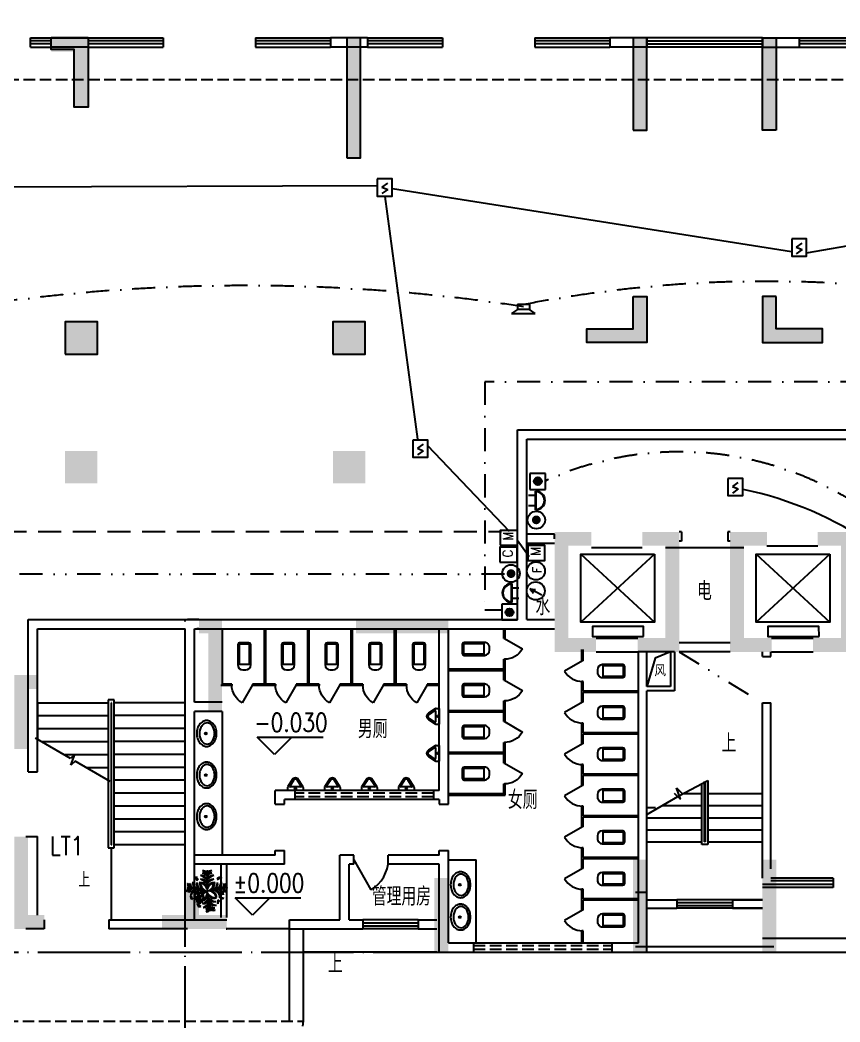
# Model space of a CAD drawing. Extents: x 0 to 121123, y -139549 to 0.
# Drawn here: x 35991 to 53746, y -47679 to -25979 of the extents above; entities that cross this region are included whole.
import ezdxf
from ezdxf.enums import TextEntityAlignment as Align

# ---------------------------------------------------------------- set-up
doc = ezdxf.new("R2010")
doc.units = 0
doc.header["$LTSCALE"] = 1000
doc.header["$MEASUREMENT"] = 0
for name, pattern in [('DASH', [0.35, 0.25, -0.1]), ('DASHDOT', [1, 0.5, -0.25, 0, -0.25]), ('DASHED', [0.75, 0.5, -0.25]), ('DIVIDE', [1.25, 0.5, -0.25, 0, -0.25, 0, -0.25]), ('DOTE', [2.42, 2, -0.2, 0.02, -0.2])]:
    doc.linetypes.add(name, pattern=pattern)
doc.layers.get('0').update_dxf_attribs({"linetype": 'CONTINUOUS'})
for name, color, linetype in [('0SOMKE', 1, 'CONTINUOUS'), ('DJ', 4, 'CONTINUOUS'), ('DJ1', 4, 'CONTINUOUS'), ('DOTE', 252, 'DOTE'), ('KT', 7, 'CONTINUOUS'), ('LVTRY', 7, 'CONTINUOUS'), ('LVTRY_WINDOW', 7, 'CONTINUOUS'), ('STAIR', 7, 'CONTINUOUS'), ('WALL', 7, 'CONTINUOUS'), ('WINDOW', 7, 'CONTINUOUS'), ('WINDOW_TEXT', 7, 'CONTINUOUS'), ('XL1', 1, 'CONTINUOUS'), ('XL2', 1, 'DASHDOT'), ('XL3', 1, 'DIVIDE'), ('XL4', 4, 'DASHED'), ('XL5', 4, 'DASHDOT'), ('文字', 7, 'CONTINUOUS'), ('柱', 7, 'CONTINUOUS'), ('空调位', 7, 'CONTINUOUS'), ('绿化', 7, 'CONTINUOUS'), ('首层', 7, 'CONTINUOUS')]:
    doc.layers.add(name, color=color, linetype=linetype)
doc.styles.add('HZTXT', font='txt.shx', dxfattribs={"width": 0.5, "bigfont": 'hztxt.shx'})
doc.styles.add('SIMPLEX', font='SIMPLEX.SHX')
doc.styles.add('SMOOTHER', font='SIMPLEX', dxfattribs={"width": 0.75, "bigfont": 'CHINA.SHX'})
doc.styles.get("Standard").update_dxf_attribs({"font": 'txt.shx', "bigfont": 'hztxt.shx'})
doc.styles.add('TITLE-M', font='romans', dxfattribs={"bigfont": 'CHINA.SHX'})

# ---------------------------------------------------------------- blocks, each defined once
blk = doc.blocks.new('_LV6')
for p, q in [((-140, -340), (-140, -780)), ((-110, -340), (-110, -770)), ((100, -300), (-100, -300)), ((100, -330), (-100, -330)), ((110, -770), (110, -340)), ((140, -780), (140, -340)), ((140, -770), (-140, -770)), ((-30, -890), (30, -890))]:
    blk.add_line(p, q)
for centre, radius, start, end in [((-100, -340), 40, 90, 180), ((-100, -340), 10, 90, 180), ((100, -340), 40, 0, 90), ((100, -340), 10, 0, 90), ((-30, -780), 110, 180, 270), ((30, -780), 110, 270, 0)]:
    blk.add_arc(centre, radius, start, end)
blk = doc.blocks.new('_DBLK')
blk.add_line((-0.5, 0), (0, -0.866))
blk.add_arc((-0.5, 0), 1, 300, 0)
at = {"layer": 'WINDOW_TEXT', "style": 'SIMPLEX', "flags": 9}
blk.add_attdef('A', text='', height=1, dxfattribs=at).set_placement((0, 1.5), align=Align.MIDDLE)
blk = doc.blocks.new('_LV3')
for points in [[(280, -265, 0.12431), (260, -186, 0.105707), (198, -113, 0.086941), (110, -67, 0.077137), (0, -50, 0.077137), (-110, -67, 0.086941), (-198, -113, 0.105707), (-260, -186, 0.12431), (-280, -265, 0.12431), (-260, -344, 0.105707), (-198, -417, 0.086941), (-110, -463, 0.077137), (0, -480, 0.077137), (110, -463, 0.086941), (198, -417, 0.105707), (260, -344, 0.12431)], [(230, -275, 0.12431), (216, -220, 0.105707), (168, -163, 0.086941), (95, -125, 0.077137), (0, -110, 0.077137), (-95, -125, 0.086941), (-168, -163, 0.105707), (-216, -220, 0.12431), (-230, -275, 0.12431), (-216, -330, 0.105707), (-168, -387, 0.086941), (-95, -425, 0.077137), (0, -440, 0.077137), (95, -425, 0.086941), (168, -387, 0.105707), (216, -330, 0.12431)]]:
    blk.add_lwpolyline(points, format="xyb", close=True)
blk.add_circle((0, -250), 20)
blk = doc.blocks.new('_LV7')
for p, q in [((-170, -61), (-170, 0)), ((-170, 0), (170, 0)), ((170, -61), (170, 0)), ((-162, -88), (-69, -231)), ((-124, -91), (-43, -216)), ((-116, -76), (116, -76)), ((43, -216), (124, -91)), ((69, -231), (162, -88))]:
    blk.add_line(p, q)
blk.add_circle((0, -38), 17.7)
for centre, radius, start, end in [((-120, -61), 50, 180, 213.0863), ((-116, -86), 10, 90, 213.0863), ((0, -191), 50, 210, 330), ((116, -86), 10, 326.9137, 90), ((120, -61), 50, 326.9137, 0), ((0, -191), 80, 210, 330)]:
    blk.add_arc(centre, radius, start, end)
blk = doc.blocks.new('M_F20')
for p in [(-55, 465), (-498, 93), (389, 93), (24, -428)]:
    blk.add_line(p, (-55, 15))
for centre, radius, start, end in [((-138, 350), 104, 36.29, 99.6243), ((-223, 229), 234, 44.0763, 73.3794), ((29, 350), 104, 80.3757, 143.71), ((113, 229), 234, 106.6206, 135.9237), ((-244, 299), 51.8, 139.742, 258.7475), ((-173, 340), 113, 184.618, 228.2106), ((-185, 209), 144, 25.2489, 95.3937), ((-260, 119), 241, 31.3712, 75.0366), ((-185, 127), 144, 25.2489, 95.3937), ((-260, 37), 241, 31.3712, 75.0366), ((-138, 301), 104, 36.29, 99.6243), ((-223, 179), 234, 44.0763, 73.3794), ((29, 301), 104, 80.3757, 143.71), ((113, 179), 234, 106.6206, 135.9237), ((151, 119), 241, 104.9634, 148.6288), ((76, 209), 144, 84.6063, 154.7511), ((76, 127), 144, 84.6063, 154.7511), ((151, 37), 241, 104.9634, 148.6288), ((243, 210), 104, 80.3757, 143.71), ((328, 88), 234, 106.6206, 135.9237), ((-398, -10), 104, 116.29, 179.6243), ((-293, -114), 234, 124.0763, 153.3794), ((-369, 155), 104, 160.3757, 223.71), ((-235, 217), 234, 186.6206, 215.9237), ((-350, -18), 104, 116.29, 179.6243), ((-245, -122), 234, 124.0763, 153.3794), ((-321, 147), 104, 160.3757, 223.71), ((-187, 209), 234, 186.6206, 215.9237), ((-268, -80), 144, 105.2489, 175.3937), ((-193, -170), 241, 111.3712, 155.0366), ((-223, 177), 144, 164.6063, 234.7511), ((-121, 236), 241, 184.9634, 228.6288), ((-187, -94), 144, 105.2489, 175.3937), ((-112, -184), 241, 111.3712, 155.0366), ((155, -424), 486, 115.4772, 156.6585), ((-142, 162), 144, 164.6063, 234.7511), ((-41, 221), 241, 184.9634, 228.6288), ((-186, -44), 78.2, 144.9865, 244.4034), ((-120, -115), 140, 83.4259, 183.6346), ((-57, -185), 212, 101.6665, 163.1878), ((-27, 30), 225, 187.5759, 215.8942), ((-194, 57), 140, 3.4259, 103.6346), ((-252, -17), 212, 21.6665, 83.1878), ((-72, 159), 140, 156.3654, 256.5741), ((11, 203), 212, 176.8122, 238.3335), ((-141, -2), 50.7, 114.2257, 255.1279), ((-101, 10), 70.2, 150.4398, 228.6694), ((84, 57), 140, 76.3654, 176.5741), ((143, -17), 212, 96.8122, 158.3335), ((-121, 203), 212, 301.6665, 3.1878), ((-52, -185), 212, 16.8122, 78.3335), ((-37, 159), 140, 283.4259, 23.6346), ((11, -115), 140, 356.3654, 96.5741), ((-69, 221), 241, 311.3712, 355.0366), ((3, -184), 241, 24.9634, 68.6288), ((33, 162), 144, 305.2489, 15.3937), ((78, -94), 144, 4.6063, 74.7511), ((12, 236), 241, 311.3712, 355.0366), ((84, -170), 241, 24.9634, 68.6288), ((114, 177), 144, 305.2489, 15.3937), ((159, -80), 144, 4.6063, 74.7511), ((78, 209), 234, 324.0763, 353.3794), ((136, -122), 234, 26.6206, 55.9237), ((212, 147), 104, 316.29, 19.6243), ((241, -18), 104, 0.3757, 63.71), ((125, 217), 234, 324.0763, 353.3794), ((260, 155), 104, 316.29, 19.6243), ((-362, -113), 51.8, 139.742, 258.7475), ((-292, -72), 113, 184.618, 228.2106), ((-255, -130), 51.8, 139.742, 258.7475), ((-185, -89), 113, 184.618, 228.2106), ((-217, -195), 51.3, 167.0577, 302.8533), ((-187, -166), 72, 185.1845, 268.654), ((-157, -147), 68.9, 138.8744, 278.9763), ((-97, -114), 112, 173.7536, 244.097), ((-254, 12), 212, 286.8122, 348.3335), ((-184, -51), 140, 266.3654, 6.5741), ((-45, -86), 117, 161.4477, 239.3672), ((-254, -43), 241, 294.9634, 338.6288), ((-163, -118), 144, 274.6063, 344.7511), ((231, -7), 380, 185.4007, 208.139), ((-239, -123), 241, 294.9634, 338.6288), ((134, 81), 212, 211.6665, 273.1878), ((90, -2), 140, 193.4259, 293.6346), ((152, 29), 241, 221.3712, 265.0366), ((93, -73), 144, 215.2489, 285.3937), ((166, -52), 241, 221.3712, 265.0366), ((219, -230), 51.8, 101.2525, 220.258), ((289, -271), 113, 131.7894, 175.382), ((336, 93), 234, 234.0763, 263.3794), ((274, -42), 104, 226.29, 289.6243), ((-217, -268), 51.3, 167.0577, 302.8533), ((-187, -239), 72, 185.1845, 268.654), ((-149, -199), 144, 274.6063, 344.7511), ((-191, -176), 234, 296.6206, 325.9237), ((-87, -281), 104, 270.3757, 333.71), ((-183, -224), 234, 296.6206, 325.9237), ((-79, -329), 104, 270.3757, 333.71), ((107, -153), 144, 215.2489, 285.3937), ((139, -118), 234, 234.0763, 263.3794), ((77, -252), 104, 226.29, 289.6243), ((148, -166), 234, 234.0763, 263.3794), ((86, -300), 104, 226.29, 289.6243)]:
    blk.add_arc(centre, radius, start, end)
at = {"width": 0.8, "flags": 9}
for tag in ['XSIZE', 'YSIZE']:
    blk.add_attdef(tag, (0, 0), '', height=0.5, dxfattribs=at)
blk = doc.blocks.new('M_B0OPK')
for p, q in [((-0.5, 0.5), (0.5, 0.5)), ((0.5, 0.167), (-0.5, 0.167)), ((0.5, -0.167), (-0.5, -0.167)), ((-0.5, -0.5), (0.5, -0.5))]:
    blk.add_line(p, q)
blk = doc.blocks.new('A$C52A57D31')
at = {"layer": 'DOTE'}
blk.add_line((0, 2305), (44027, 2305), dxfattribs=at)
blk = doc.blocks.new('C1001')
at = {"layer": 'DJ', "linetype": 'Continuous'}
for p, q in [((1126, -438), (934, -576)), ((934, -576), (1135, -659)), ((1135, -659), (934, -801))]:
    blk.add_line(p, q, dxfattribs=at)
at = {"layer": 'DJ'}
blk.add_lwpolyline([(781, -296), (781, -885), (1290, -885), (1290, -296)], close=True, dxfattribs=at)
blk = doc.blocks.new('C1008')
at = {"layer": 'DJ', "color": 4}
for p, q in [((581, -168), (985, -168)), ((581, -168), (581, -348)), ((985, -168), (985, -348)), ((581, -348), (374, -485)), ((374, -485), (1186, -485)), ((985, -348), (581, -348)), ((1186, -485), (985, -348))]:
    blk.add_line(p, q, dxfattribs=at)
blk = doc.blocks.new('GD45')
for p, q in [((3.07, 0.23), (-2.93, 0.23)), ((3.07, 0.03), (-2.93, 0.03)), ((-1.57, 0.02), (-1.57, -2.25)), ((1.72, 0.02), (1.72, -2.25))]:
    blk.add_line(p, q)
for radius in [3, 2.8]:
    blk.add_arc((0.07, 0.03), radius, 0.0566, 179.9434)
blk = doc.blocks.new('A5')
at = {"layer": 'DJ'}
for p, q in [((464, -404), (464, -943)), ((1003, -404), (464, -404)), ((1003, -943), (1003, -404)), ((464, -943), (1003, -943))]:
    blk.add_line(p, q, dxfattribs=at)
at = {"layer": 'DJ', "const_width": 135}
blk.add_lwpolyline([(659, -662, 1), (794, -662, 1)], format="xyb", close=True, dxfattribs=at)
at = {"layer": 'DJ'}
blk.add_circle((724, -666), 135, dxfattribs=at)
blk = doc.blocks.new('C1005')
at = {"layer": 'DJ1'}
blk.add_blockref('A5', (-281, -105), dxfattribs=at)
blk = doc.blocks.new('A13')
at = {"layer": '0SOMKE', "color": 4, "const_width": 149}
blk.add_lwpolyline([(415, -553, 1), (564, -553, 1)], format="xyb", close=True, dxfattribs=at)
at = {"layer": '0SOMKE', "color": 4}
blk.add_circle((492, -551), 299, dxfattribs=at)
blk = doc.blocks.new('A10')
at = {"layer": 'DJ'}
blk.add_lwpolyline([(498, -454), (498, -1043), (1007, -1043), (1007, -454)], close=True, dxfattribs=at)
at = {"layer": 'DJ', "style": 'SMOOTHER', "width": 0.85}
blk.add_text('M', height=336, dxfattribs=at).set_placement((667, -897))
blk = doc.blocks.new('A25')
at = {"layer": 'DJ', "linetype": 'Continuous'}
for p, q in [((222, -778), (442, -361)), ((420, -383), (288, -492)), ((442, -361), (420, -558))]:
    blk.add_line(p, q, dxfattribs=at)
blk.add_circle((368, -568), 310, dxfattribs=at)
blk = doc.blocks.new('A12')
at = {"layer": 'DJ', "linetype": 'Continuous'}
blk.add_circle((969, -470), 310, dxfattribs=at)
at = {"layer": 'DJ', "style": 'TITLE-M', "width": 0.85}
blk.add_text('F', height=301, dxfattribs=at).set_placement((1006, -661), align=Align.CENTER)
blk = doc.blocks.new('A11')
at = {"layer": 'DJ'}
blk.add_lwpolyline([(925, -493), (925, -1082), (1434, -1082), (1434, -493)], close=True, dxfattribs=at)
at = {"layer": 'DJ', "style": 'SMOOTHER', "width": 0.85}
blk.add_text('C', height=336, dxfattribs=at).set_placement((1089, -924))

msp = doc.modelspace()

# ---------------------------------------------------------------- hatches: boundary and pattern name
at = {"layer": '柱'}
h = msp.add_hatch(color=256, dxfattribs=at)
h.paths.add_polyline_path([(49265.9, -31964), (49565.9, -31964), (49565.9, -32964), (48265.9, -32964), (48265.9, -32664), (49265.9, -32664)])
h.paths.add_polyline_path([(33765.9, -26364), (33265.9, -26364), (33265.9, -29364), (33565.9, -29364), (33565.9, -26664), (33765.9, -26664)])
h.paths.add_polyline_path([(33265.9, -33964), (33565.9, -33964), (33565.9, -35464), (33765.9, -35464), (33765.9, -35764), (33265.9, -35764)])
h.paths.add_polyline_path([(39865.9, -38964), (40365.9, -38964), (40365.9, -40954), (40065.9, -40954), (40065.9, -39264), (39865.9, -39264)])
h.paths.add_polyline_path([(35865.9, -43664), (36165.9, -43664), (36165.9, -45364), (36515.9, -45364), (36515.9, -45664), (35865.9, -45664)])
h.paths.add_polyline_path([(36365.9, -40164.1), (35865.9, -40164.1), (35865.9, -41764.1), (36165.9, -41764.1), (36165.9, -40464.1), (36365.9, -40464.1)])
h.paths.add_polyline_path([(39065.9, -45364), (39065.9, -45664), (40465.9, -45664), (40465.9, -45364), (39865.9, -45364), (39865.9, -44664), (39565.9, -44664), (39565.9, -45364)])
h.paths.add_polyline_path([(44965.9, -44564), (45265.9, -44564), (45265.9, -46164), (44965.9, -46164)])
h.paths.add_polyline_path([(36965.9, -33214), (37665.9, -33214), (37665.9, -32514), (36965.9, -32514)])
h.paths.add_polyline_path([(36965.9, -36014), (37665.9, -36014), (37665.9, -35314), (36965.9, -35314)])
h.paths.add_polyline_path([(36665.9, -26364), (37465.9, -26364), (37465.9, -27664), (37465.9, -27864), (37165.9, -27864), (37165.9, -26664), (36665.9, -26664)])
h.paths.add_polyline_path([(45265.9, -38964.1), (45265.9, -39264.1), (43265.9, -39264.1), (43265.9, -38964.1)])
h.paths.add_polyline_path([(42765.9, -36014), (43465.9, -36014), (43465.9, -35314), (42765.9, -35314)])
h.paths.add_polyline_path([(42765.9, -33214), (43465.9, -33214), (43465.9, -32514), (42765.9, -32514)])
h.paths.add_polyline_path([(48365.9, -37364), (48365.9, -37064), (47565.9, -37064), (47565.9, -39664), (48465.9, -39664), (48465.9, -39364), (47865.9, -39364), (47865.9, -37364)])
h.paths.add_polyline_path([(47865.9, -37364), (47865.9, -39364)], flags=16)
h.paths.add_polyline_path([(43065.9, -28964), (43365.9, -28964), (43365.9, -26364), (43065.9, -26364)])
h.paths.add_polyline_path([(64965.9, -26364), (64165.9, -26364), (64165.9, -27664), (64165.9, -27864), (64465.9, -27864), (64465.9, -26664), (64965.9, -26664)])
h.paths.add_polyline_path([(64665.9, -33214), (63965.9, -33214), (63965.9, -32514), (64665.9, -32514)])
h.paths.add_polyline_path([(64665.9, -36014), (63965.9, -36014), (63965.9, -35314), (64665.9, -35314)])
h.paths.add_polyline_path([(61765.9, -38964), (61265.9, -38964), (61265.9, -40954), (61565.9, -40954), (61565.9, -39264), (61765.9, -39264)])
h.paths.add_polyline_path([(56665.9, -44564), (56365.9, -44564), (56365.9, -46164), (56665.9, -46164)])
h.paths.add_polyline_path([(52365.9, -44164), (52065.9, -44164), (52065.9, -46164), (52365.9, -46164)])
h.paths.add_polyline_path([(49265.9, -44164), (49565.9, -44164), (49565.9, -46164), (49265.9, -46164)])
h.paths.add_polyline_path([(62565.9, -45364), (62565.9, -45664), (61165.9, -45664), (61165.9, -45364), (61765.9, -45364), (61765.9, -44664), (62065.9, -44664), (62065.9, -45364)])
h.paths.add_polyline_path([(56365.9, -38964.1), (56365.9, -39264.1), (58365.9, -39264.1), (58365.9, -38964.1)])
h.paths.add_polyline_path([(52365.9, -31964), (52065.9, -31964), (52065.9, -32964), (53365.9, -32964), (53365.9, -32664), (52365.9, -32664)])
h.paths.add_polyline_path([(49465.9, -37364), (49465.9, -37064), (50265.9, -37064), (50265.9, -39664), (49365.9, -39664), (49365.9, -39364), (49965.9, -39364), (49965.9, -37364)])
h.paths.add_polyline_path([(52165.9, -37364), (52165.9, -37064), (51365.9, -37064), (51365.9, -39664), (52265.9, -39664), (52265.9, -39364), (51665.9, -39364), (51665.9, -37364)])
h.paths.add_polyline_path([(53765.9, -37364), (53765.9, -39364)], flags=16)
h.paths.add_polyline_path([(53265.9, -37364), (53265.9, -37064), (54065.9, -37064), (54065.9, -39664), (53165.9, -39664), (53165.9, -39364), (53765.9, -39364), (53765.9, -37364)])
h.paths.add_polyline_path([(49265.9, -28364), (49565.9, -28364), (49565.9, -26364), (49265.9, -26364)])
h.paths.add_polyline_path([(52365.9, -28364), (52065.9, -28364), (52065.9, -26364), (52365.9, -26364)])
h.paths.add_polyline_path([(58865.9, -36014), (58165.9, -36014), (58165.9, -35314), (58865.9, -35314)])
h.paths.add_polyline_path([(58865.9, -33214), (58165.9, -33214), (58165.9, -32514), (58865.9, -32514)])
h.paths.add_polyline_path([(58565.9, -28964), (58265.9, -28964), (58265.9, -26364), (58565.9, -26364)])
h.paths.add_polyline_path([(65765.9, -43664), (65465.9, -43664), (65465.9, -45364), (65115.9, -45364), (65115.9, -45664), (65765.9, -45664)])
h.paths.add_polyline_path([(65265.9, -40164.1), (65765.9, -40164.1), (65765.9, -41764.1), (65465.9, -41764.1), (65465.9, -40464.1), (65265.9, -40464.1)])
h.paths.add_polyline_path([(67865.9, -26364), (68365.9, -26364), (68365.9, -29364), (68065.9, -29364), (68065.9, -26664), (67865.9, -26664)])
h.paths.add_polyline_path([(68365.9, -33964), (68065.9, -33964), (68065.9, -35464), (67865.9, -35464), (67865.9, -35764), (68365.9, -35764)])
edge = h.paths.add_edge_path()
edge.add_line((30800.1, -26364), (69396.6, -26364))
edge = h.paths.add_edge_path()
edge.add_line((68365.9, -48469), (68365.9, -22173))

# ---------------------------------------------------------------- linework, layer by layer
for p, q in [((52065.9, -26364), (49565.9, -26364)), ((49565.9, -26430.8), (52065.9, -26430.8)), ((49565.9, -26497.6), (52065.9, -26497.6)), ((52065.9, -26564.4), (49565.9, -26564.4)), ((51415.9, -45034.1), (50215.9, -45034.1)), ((50215.9, -45094.1), (51415.9, -45094.1)), ((50215.9, -45154.1), (51415.9, -45154.1)), ((51415.9, -45214.1), (50215.9, -45214.1)), ((44615.9, -45464), (43415.9, -45464)), ((43415.9, -45530.7), (44615.9, -45530.7)), ((43415.9, -45597.4), (44615.9, -45597.4)), ((44615.9, -45664), (43415.9, -45664))]:
    msp.add_line(p, q)
at = {"linetype": 'DASH'}
for p, q in [((41940.9, -42664), (41940.9, -42864)), ((44940.9, -42724), (41940.9, -42724)), ((44940.9, -42664), (44940.9, -42864)), ((44940.9, -42804), (41940.9, -42804)), ((45815.9, -46164), (45815.9, -45964)), ((48815.9, -46164), (48815.9, -45964)), ((45815.9, -46024), (48815.9, -46024)), ((45815.9, -46104), (48815.9, -46104))]:
    msp.add_line(p, q, dxfattribs=at)
at = {"layer": 'DOTE'}
for p, q in [((49965.9, -37404.1), (51665.9, -37404.1)), ((39565.9, -48469), (39565.9, -38964.1))]:
    msp.add_line(p, q, dxfattribs=at)
at = {"layer": 'KT', "linetype": 'DASH'}
msp.add_line((33265.9, -27264), (68365.9, -27264), dxfattribs=at)
at = {"layer": 'LVTRY'}
for p, q in [((40365.9, -39164), (40365.9, -40364)), ((40365.9, -39164.1), (40365.9, -40364.1)), ((41275.9, -39164), (41275.9, -40364)), ((41305.9, -39164), (41305.9, -40364)), ((42215.9, -39164), (42215.9, -40364)), ((42245.9, -39164), (42245.9, -40364)), ((43155.9, -39164), (43155.9, -40364)), ((43185.9, -39164), (43185.9, -40364)), ((44095.9, -39164), (44095.9, -40364)), ((44125.9, -39164), (44125.9, -40364)), ((46465.9, -39374), (46465.9, -39164)), ((46495.9, -39374), (46495.9, -39164)), ((46465.9, -39374), (46495.9, -39374)), ((48155.9, -39854), (48155.9, -39614)), ((48185.9, -39854), (48185.9, -39614)), ((46465.9, -40034), (46465.9, -39824)), ((46465.9, -39824), (46495.9, -39824)), ((46495.9, -40274), (46495.9, -39824)), ((48185.9, -39854), (48155.9, -39854)), ((45265.9, -40034), (46465.9, -40034)), ((45265.9, -40064), (46465.9, -40064)), ((46465.9, -40274), (46465.9, -40064)), ((46465.9, -40274), (46495.9, -40274)), ((48155.9, -40754), (48155.9, -40304)), ((48185.9, -40304), (48155.9, -40304)), ((48185.9, -40514), (48185.9, -40304)), ((40575.9, -40394), (40335.9, -40394)), ((40575.9, -40364), (40365.9, -40364)), ((40575.9, -40364), (40575.9, -40394)), ((41275.9, -40364), (41025.9, -40364)), ((41025.9, -40364), (41025.9, -40394)), ((41521.9, -40394), (41025.9, -40394)), ((41521.9, -40364), (41305.9, -40364)), ((41521.9, -40364), (41521.9, -40394)), ((42215.9, -40364), (41971.9, -40364)), ((41971.9, -40364), (41971.9, -40394)), ((42467.9, -40394), (41971.9, -40394)), ((42467.9, -40364), (42245.9, -40364)), ((42467.9, -40364), (42467.9, -40394)), ((43155.9, -40364), (42917.9, -40364)), ((42917.9, -40364), (42917.9, -40394)), ((43413.9, -40394), (42917.9, -40394)), ((43413.9, -40364), (43185.9, -40364)), ((43413.9, -40364), (43413.9, -40394)), ((44095.9, -40364), (43863.9, -40364)), ((43863.9, -40364), (43863.9, -40394)), ((44359.9, -40394), (43863.9, -40394)), ((44359.9, -40364), (44125.9, -40364)), ((44359.9, -40364), (44359.9, -40394)), ((45065.9, -40364), (44809.9, -40364)), ((44809.9, -40364), (44809.9, -40394)), ((45065.9, -40394), (44809.9, -40394)), ((49385.9, -40514), (48185.9, -40514)), ((49385.9, -40544), (48185.9, -40544)), ((48185.9, -40754), (48185.9, -40544)), ((46465.9, -40934), (46465.9, -40724)), ((46465.9, -40724), (46495.9, -40724)), ((46495.9, -41174), (46495.9, -40724)), ((48185.9, -40754), (48155.9, -40754)), ((40365.9, -40954), (40365.9, -44064)), ((45265.9, -40934), (46465.9, -40934)), ((45265.9, -40964), (46465.9, -40964)), ((46465.9, -41174), (46465.9, -40964)), ((46465.9, -41174), (46495.9, -41174)), ((48155.9, -41654), (48155.9, -41204)), ((48185.9, -41204), (48155.9, -41204)), ((48185.9, -41414), (48185.9, -41204)), ((49385.9, -41414), (48185.9, -41414)), ((49385.9, -41444), (48185.9, -41444)), ((48185.9, -41654), (48185.9, -41444)), ((46465.9, -41834), (46465.9, -41624)), ((46465.9, -41624), (46495.9, -41624)), ((46495.9, -42074), (46495.9, -41624)), ((48185.9, -41654), (48155.9, -41654)), ((45265.9, -41834), (46465.9, -41834)), ((45265.9, -41864), (46465.9, -41864)), ((46465.9, -42074), (46465.9, -41864)), ((46465.9, -42074), (46495.9, -42074)), ((48155.9, -42554), (48155.9, -42104)), ((48185.9, -42104), (48155.9, -42104)), ((48185.9, -42314), (48185.9, -42104)), ((49385.9, -42314), (48185.9, -42314)), ((46465.9, -42734), (46465.9, -42524)), ((46465.9, -42524), (46495.9, -42524)), ((46495.9, -42764), (46495.9, -42524)), ((49385.9, -42344), (48185.9, -42344)), ((48185.9, -42554), (48185.9, -42344)), ((45265.9, -42734), (46465.9, -42734)), ((48185.9, -42554), (48155.9, -42554)), ((45265.9, -42764), (46495.9, -42764)), ((48155.9, -43454), (48155.9, -43004)), ((48185.9, -43004), (48155.9, -43004)), ((48185.9, -43214), (48185.9, -43004)), ((49385.9, -43214), (48185.9, -43214)), ((49385.9, -43244), (48185.9, -43244)), ((48185.9, -43454), (48185.9, -43244)), ((48185.9, -43454), (48155.9, -43454)), ((48155.9, -44354), (48155.9, -43904)), ((48185.9, -43904), (48155.9, -43904)), ((48185.9, -44114), (48185.9, -43904)), ((45265.9, -44164), (45865.9, -44164)), ((45865.9, -45964), (45865.9, -44164)), ((49385.9, -44114), (48185.9, -44114)), ((49385.9, -44144), (48185.9, -44144)), ((48185.9, -44354), (48185.9, -44144)), ((48185.9, -44354), (48155.9, -44354)), ((48155.9, -45254), (48155.9, -44804)), ((48185.9, -44804), (48155.9, -44804)), ((48185.9, -45014), (48185.9, -44804)), ((49385.9, -45014), (48185.9, -45014)), ((49385.9, -45044), (48185.9, -45044)), ((48185.9, -45254), (48185.9, -45044)), ((48185.9, -45254), (48155.9, -45254)), ((48155.9, -45964), (48155.9, -45704)), ((48185.9, -45704), (48155.9, -45704)), ((48185.9, -45964), (48185.9, -45704))]:
    msp.add_line(p, q, dxfattribs=at)
at = {"layer": 'STAIR'}
for p, q in [((36365.9, -40764.1), (37900.9, -40764.1)), ((36365.9, -40764.1), (36365.9, -41557.8)), ((38030.9, -40704.1), (37900.9, -40704.1)), ((37900.9, -40704.1), (37900.9, -42444.1)), ((37970.9, -40764.1), (37960.9, -40764.1)), ((37960.9, -40764.1), (37960.9, -43844.1)), ((37970.9, -43844.1), (37970.9, -40764.1)), ((38030.9, -43904.1), (38030.9, -40704.1)), ((39565.9, -40764.1), (38030.9, -40764.1)), ((39565.9, -43844.1), (39565.9, -40764.1)), ((36365.9, -41044.1), (37900.9, -41044.1)), ((39565.9, -41044.1), (38030.9, -41044.1)), ((36365.9, -41324.1), (37900.9, -41324.1)), ((39565.9, -41324.1), (38030.9, -41324.1)), ((37081.4, -41970.9), (36322.6, -41532.8)), ((36446, -41604.1), (37900.9, -41604.1)), ((39565.9, -41604.1), (38030.9, -41604.1)), ((36930.9, -41884.1), (37900.9, -41884.1)), ((37176.1, -41887), (37081.4, -41970.9)), ((37090.7, -42114.9), (37176.1, -41887)), ((37185.3, -42030.9), (37090.7, -42114.9)), ((37944.2, -42469.1), (37185.3, -42030.9)), ((39565.9, -41884.1), (38030.9, -41884.1)), ((37415.9, -42164.1), (37900.9, -42164.1)), ((39565.9, -42164.1), (38030.9, -42164.1)), ((37900.9, -42444.1), (37900.9, -43904.1)), ((39565.9, -42444.1), (38030.9, -42444.1)), ((50272.9, -42774.1), (50885.9, -42449)), ((50755.9, -43834.1), (50755.9, -42524.1)), ((50815.9, -43774.1), (50815.9, -42474.1)), ((50825.9, -42474.1), (50825.9, -43774.1)), ((50885.9, -42449), (50885.9, -43834.1)), ((39565.9, -42724.1), (38030.9, -42724.1)), ((50157.9, -42725), (50291.2, -42855.8)), ((50291.2, -42855.8), (50204.5, -42605.7)), ((50204.5, -42605.7), (50337.8, -42736.6)), ((50342.1, -42734.1), (50755.9, -42734.1)), ((50885.9, -42734.1), (52065.9, -42734.1)), ((49565.9, -43182.2), (50232, -42797.7)), ((39565.9, -43004.1), (38030.9, -43004.1)), ((49565.9, -43034), (49753.1, -43034)), ((49891.8, -42994.1), (50755.9, -42994.1)), ((50885.9, -42994.1), (52065.9, -42994.1)), ((39565.9, -43284.1), (38030.9, -43284.1)), ((49565.9, -43254.1), (50755.9, -43254.1)), ((50885.9, -43254.1), (52065.9, -43254.1)), ((39565.9, -43564.1), (38030.9, -43564.1)), ((49565.9, -43514.1), (50755.9, -43514.1)), ((50885.9, -43514.1), (52065.9, -43514.1)), ((49565.9, -43774.1), (50755.9, -43774.1)), ((50825.9, -43774.1), (50815.9, -43774.1)), ((50885.9, -43774.1), (52065.9, -43774.1)), ((37900.9, -43904.1), (38030.9, -43904.1)), ((37960.9, -43844.1), (37970.9, -43844.1)), ((37965.9, -43904.1), (37965.9, -45464.1)), ((39565.9, -43844.1), (38030.9, -43844.1)), ((50885.9, -43834.1), (50755.9, -43834.1)), ((41826, -45664), (40455.9, -45664)), ((41826, -47664.1), (41826, -45664.1)), ((42126, -47664.1), (42126, -45664.1)), ((45015.9, -46164), (42126, -46164))]:
    msp.add_line(p, q, dxfattribs=at)
at = {"layer": 'WALL'}
for p, q in [((36215.9, -26564.4), (36215.9, -26364)), ((36215.9, -26564.4), (36215.9, -26364)), ((36665.9, -26564.4), (36665.9, -26364)), ((37465.9, -26364), (36665.9, -26364)), ((37465.9, -26364), (37465.9, -26564.4)), ((39090.9, -26364), (39090.9, -26564.4)), ((39090.9, -26364), (39090.9, -26564.4)), ((41090.9, -26364), (41090.9, -26564.4)), ((41090.9, -26364), (41090.9, -26564.4)), ((42715.9, -26364), (42715.9, -26564.4)), ((43515.9, -26364), (42715.9, -26364)), ((43515.9, -26364), (43515.9, -26564.4)), ((45140.9, -26364), (45140.9, -26564.4)), ((45140.9, -26364), (45140.9, -26564.4)), ((47140.9, -26364), (47140.9, -26564.4)), ((47140.9, -26364), (47140.9, -26564.4)), ((49565.9, -26364), (48765.9, -26364)), ((48765.9, -26364), (48765.9, -26564.4)), ((49565.9, -26364), (49565.9, -26564.4)), ((52065.9, -26364), (52865.9, -26364)), ((52065.9, -26364), (52065.9, -26564.4)), ((52865.9, -26364), (52865.9, -26564.4)), ((37465.9, -26564.4), (36665.9, -26564.4)), ((43515.9, -26564.4), (42715.9, -26564.4)), ((49565.9, -26564.4), (48765.9, -26564.4)), ((52065.9, -26564.4), (52865.9, -26564.4)), ((46765.9, -34854.1), (56565.9, -34854.1)), ((46765.9, -38964.1), (46765.9, -34854.1)), ((46965.9, -35054.1), (56365.9, -35054.1)), ((46965.9, -37114), (46965.9, -35054.1)), ((50315.9, -37064), (50265.9, -37064)), ((50315.9, -37064), (50315.9, -37264)), ((51365.9, -37064), (51315.9, -37064)), ((51315.9, -37064), (51315.9, -37264)), ((46965.9, -37214), (46965.9, -37114)), ((46965.9, -38964.1), (46965.9, -37214)), ((47565.9, -37214), (47565.9, -37114)), ((50315.9, -37264), (50265.9, -37264)), ((51365.9, -37264), (51315.9, -37264)), ((36165.9, -38964.1), (46765.9, -38964.1)), ((36165.9, -42264.1), (36165.9, -38964.1)), ((39865.9, -38964), (39615.9, -38964)), ((39865.9, -38964.1), (39615.9, -38964.1)), ((46965.9, -38964.1), (47565.9, -38964.1)), ((36365.9, -39164.1), (39565.9, -39164.1)), ((36365.9, -42264.1), (36365.9, -39164.1)), ((39565.9, -45664), (39565.9, -39164)), ((39565.9, -45664.1), (39565.9, -39164.1)), ((39765.9, -40754), (39765.9, -39164)), ((39765.9, -39164), (45065.9, -39164)), ((39765.9, -40754.1), (39765.9, -39164.1)), ((39765.9, -39164.1), (43865.9, -39164.1)), ((39865.9, -39164), (39815.9, -39164)), ((39865.9, -39164.1), (39815.9, -39164.1)), ((44061.9, -39164.1), (47565.9, -39164.1)), ((45065.9, -42664), (45065.9, -39164)), ((45265.9, -42964), (45265.9, -39164)), ((45265.9, -39164), (47565.9, -39164)), ((48465.9, -39364), (49365.9, -39364)), ((48465.9, -39364.1), (49365.9, -39364.1)), ((51365.9, -39464), (50265.9, -39464)), ((52265.9, -39364.1), (53165.9, -39364.1)), ((48465.9, -39664), (49365.9, -39664)), ((48465.9, -39664.1), (49365.9, -39664.1)), ((49565.9, -39664), (49375.9, -39664)), ((50165.9, -39664.1), (49375.9, -39664.1)), ((50165.9, -39664.1), (49375.9, -39664.1)), ((49565.9, -39664.1), (49375.9, -39664.1)), ((49385.9, -45964), (49385.9, -39664)), ((49385.9, -45964), (49385.9, -39664.1)), ((49565.9, -40414), (49565.9, -39664)), ((49565.9, -40414), (49565.9, -39664)), ((49565.9, -40414.1), (49565.9, -39664.1)), ((49565.9, -40414.1), (49565.9, -39664.1)), ((50075.9, -39664.1), (50075.9, -40414.1)), ((50075.9, -39664.1), (50075.9, -40414.1)), ((50165.9, -39664.1), (50165.9, -40504.1)), ((50165.9, -39664.1), (50165.9, -40504.1)), ((51365.9, -39664), (50265.9, -39664)), ((52065.9, -39764), (52065.9, -39664)), ((52245.9, -39764), (52245.9, -39664.1)), ((52265.9, -39664.1), (53165.9, -39664.1)), ((52065.9, -39764), (52245.9, -39764)), ((50075.9, -40414.1), (49565.9, -40414.1)), ((50075.9, -40414.1), (49565.9, -40414.1)), ((49565.9, -46164), (49565.9, -40504)), ((50165.9, -40504.1), (49565.9, -40504.1)), ((50165.9, -40504.1), (49565.9, -40504.1)), ((49565.9, -45034.1), (49565.9, -40504.1)), ((40365.9, -40754), (39765.9, -40754)), ((40365.9, -40754.1), (39765.9, -40754.1)), ((52065.9, -44564.1), (52065.9, -40764)), ((52065.9, -40764), (52245.9, -40764)), ((52245.9, -44364.1), (52245.9, -40764)), ((40365.9, -40954), (39765.9, -40954)), ((39765.9, -44064), (39765.9, -40954)), ((39765.9, -45464.1), (39765.9, -40954.1)), ((40365.9, -40954.1), (39765.9, -40954.1)), ((36165.9, -42264.1), (36365.9, -42264.1)), ((45065.9, -42664), (41515.9, -42664)), ((41515.9, -42964), (41515.9, -42664)), ((41515.9, -42964), (41715.9, -42964)), ((45065.9, -42864), (41715.9, -42864)), ((41715.9, -42964), (41715.9, -42864)), ((45065.9, -42864), (45065.9, -42864)), ((45065.9, -42864), (45065.9, -42964)), ((45065.9, -42964), (45265.9, -42964)), ((36115.9, -43664.1), (36365.9, -43664.1)), ((36365.9, -45364), (36365.9, -43664.1)), ((41515.9, -44064), (41515.9, -43964)), ((41515.9, -43964), (41715.9, -43964)), ((41715.9, -44264), (41715.9, -43964)), ((45065.9, -43964), (45265.9, -43964)), ((45065.9, -44064), (45065.9, -43964)), ((45265.9, -45964), (45265.9, -43964)), ((41515.9, -44064), (39765.9, -44064)), ((39765.9, -45464), (39765.9, -44264)), ((41715.9, -44264), (39765.9, -44264)), ((42915.9, -45464), (42915.9, -44064)), ((43215.9, -44064), (42915.9, -44064)), ((43115.9, -45464), (43115.9, -44264)), ((43215.9, -44264), (43115.9, -44264)), ((43215.9, -44264), (43215.9, -44064)), ((45065.9, -44064), (43965.9, -44064)), ((43965.9, -44264), (43965.9, -44064)), ((45065.9, -44264), (43965.9, -44264)), ((45065.9, -46164), (45065.9, -44264)), ((49565.9, -45034.1), (50215.9, -45034.1)), ((50215.9, -45034.1), (50215.9, -45214.1)), ((51415.9, -45034.1), (51415.9, -45214.1)), ((52065.9, -45034.1), (51415.9, -45034.1)), ((51415.9, -45034.1), (52065.9, -45034.1)), ((51415.9, -45034.1), (51415.9, -45214.1)), ((52065.9, -45034.1), (51565.9, -45034.1)), ((49565.9, -45214.1), (50215.9, -45214.1)), ((52065.9, -45214.1), (51415.9, -45214.1)), ((51415.9, -45214.1), (52065.9, -45214.1)), ((52065.9, -45214.1), (51565.9, -45214.1)), ((36515.9, -45464.1), (36515.9, -45664.1)), ((37915.9, -45464.1), (39115.9, -45464.1)), ((37915.9, -45464.1), (37915.9, -45664.1)), ((39115.9, -45464), (40465.9, -45464)), ((39115.9, -45464.1), (40465.9, -45464.1)), ((41826, -45464), (42915.9, -45464)), ((41826, -45664.1), (41826, -45464)), ((43115.9, -45464), (43415.9, -45464)), ((43415.9, -45464), (43415.9, -45664)), ((44615.9, -45464), (45015.9, -45464)), ((44615.9, -45464), (44615.9, -45664)), ((36115.9, -45664.1), (36115.9, -45664)), ((36515.9, -45664.1), (36115.9, -45664.1)), ((36365.9, -45664.1), (36365.9, -45664)), ((39615.9, -45664.1), (37915.9, -45664.1)), ((40455.9, -45664), (40465.9, -45664)), ((41826, -45664), (43415.9, -45664)), ((44615.9, -45664), (45015.9, -45664)), ((45265.9, -45964), (49385.9, -45964)), ((45065.9, -46164), (49565.9, -46164))]:
    msp.add_line(p, q, dxfattribs=at)
at = {"layer": 'WALL', "linetype": 'DASH'}
for p in [(24148.8, -47664.1), (41722.1, -51952.3)]:
    msp.add_line(p, (42127, -47664.1), dxfattribs=at)
at = {"layer": 'WINDOW'}
for p, q in [((47565.9, -37114), (46965.9, -37114)), ((47565.9, -37314), (46965.9, -37314)), ((48365.9, -37404.1), (49465.9, -37404.1)), ((48134.7, -37544.7), (49728.4, -39021.7)), ((49728.4, -37544.7), (48134.7, -39021.7)), ((49728.4, -37544.7), (48134.7, -39021.7)), ((48134.7, -37544.7), (49728.4, -39021.7)), ((51934.7, -37544.7), (53528.4, -39021.7)), ((53528.4, -37544.7), (51934.7, -39021.7)), ((53528.4, -37544.7), (51934.7, -39021.7)), ((51934.7, -37544.7), (53528.4, -39021.7)), ((53596.9, -44564.1), (52245.9, -44564.1)), ((53596.9, -44624.1), (52245.9, -44624.1)), ((53596.9, -44564.1), (53596.9, -44764.1)), ((53596.9, -44704.1), (52065.9, -44704.1)), ((53596.9, -44764.1), (52065.9, -44764.1))]:
    msp.add_line(p, q, dxfattribs=at)
for points in [[(49728.4, -37544.7), (49728.4, -39021.7), (48134.7, -39021.7), (48134.7, -37544.7)], [(53528.4, -37544.7), (53528.4, -39021.7), (51934.7, -39021.7), (51934.7, -37544.7)], [(49495.6, -39329), (49490.6, -39112.4), (48387.2, -39112.4), (48387.2, -39329)], [(49495.6, -39329), (49490.6, -39112.4), (48387.2, -39112.4), (48387.2, -39329)], [(53295.6, -39329), (53290.6, -39112.4), (52187.2, -39112.4), (52187.2, -39329)]]:
    msp.add_lwpolyline(points, close=True, dxfattribs=at)
at = {"layer": 'XL1'}
for p, q in [((53023, -31020.5), (61695.8, -29506.8)), ((35037.3, -29593.9), (43739.8, -29564.2)), ((44053.2, -29625.5), (52696.2, -30990.8)), ((43888.3, -29801.6), (44601.1, -35055)), ((44816.8, -35194), (46585.9, -37048.1)), ((46758.5, -37234.9), (47017.4, -37594.3))]:
    msp.add_line(p, q, dxfattribs=at)
msp.add_arc((50128.3, -43597.7), 7603.5, 31.84956, 78.45203, dxfattribs=at)
at = {"layer": 'XL2'}
for centre, radius, start, end in [((52147.4, -59245.6), 27607.4, 79.07509, 100.92491), ((40869.8, -71515.5), 39785, 81.28803, 98.22262)]:
    msp.add_arc(centre, radius, start, end, dxfattribs=at)
at = {"layer": 'XL3'}
for p, q in [((46482.3, -37982.9), (35472.6, -37982.9)), ((50265.9, -39664), (51791, -40597.8))]:
    msp.add_line(p, q, dxfattribs=at)
at = {"layer": 'XL4'}
msp.add_line((35633.5, -37053.2), (46416.4, -37053.2), dxfattribs=at)
at = {"layer": 'XL5'}
for p, q in [((69258.8, -33816.4), (46055.7, -33816.4)), ((46055.7, -33816.4), (46055.7, -38754)), ((46055.7, -38754), (46411.4, -38754))]:
    msp.add_line(p, q, dxfattribs=at)
msp.add_arc((50278.2, -42401.7), 7069.2, 24.57474, 114.25267, dxfattribs=at)
at = {"layer": '文字'}
for p, q in [((41502.6, -41883.6), (41127.6, -41508.6)), ((41127.6, -41508.6), (41877.6, -41508.6)), ((41877.6, -41508.6), (41502.6, -41883.6)), ((41502.6, -41508.6), (41808.2, -41508.6)), ((41502.6, -41508.6), (42552.6, -41508.6)), ((41024.6, -45362.3), (40649.6, -44987.3)), ((40649.6, -44987.3), (41399.6, -44987.3)), ((41399.6, -44987.3), (41024.6, -45362.3)), ((41024.6, -44987.3), (41330.2, -44987.3)), ((41024.6, -44987.3), (42074.6, -44987.3))]:
    msp.add_line(p, q, dxfattribs=at)
at = {"layer": '柱', "flags": 128}
for points in [[(36665.9, -26364), (37465.9, -26364), (37465.9, -27664), (37465.9, -27664), (37465.9, -27864), (37165.9, -27864), (37165.9, -26614), (36665.9, -26614), (36665.9, -26364)], [(49265.9, -31964), (49565.9, -31964), (49565.9, -32964), (48265.9, -32964), (48265.9, -32664), (49265.9, -32664), (49265.9, -31964)], [(52365.9, -31964), (52065.9, -31964), (52065.9, -32964), (53365.9, -32964), (53365.9, -32664), (52365.9, -32664), (52365.9, -31964)]]:
    msp.add_lwpolyline(points, dxfattribs=at)
at = {"layer": '柱'}
for points in [[(43065.9, -28964), (43365.9, -28964), (43365.9, -26364), (43065.9, -26364)], [(49265.9, -28364), (49565.9, -28364), (49565.9, -26364), (49265.9, -26364)], [(52365.9, -28364), (52065.9, -28364), (52065.9, -26364), (52365.9, -26364)], [(36965.9, -33214), (37665.9, -33214), (37665.9, -32514), (36965.9, -32514)], [(42765.9, -33214), (43465.9, -33214), (43465.9, -32514), (42765.9, -32514)]]:
    msp.add_lwpolyline(points, close=True, dxfattribs=at)
at = {"layer": '空调位'}
msp.add_lwpolyline([(50075.9, -39664.1), (49741.2, -39800.5), (49565.9, -40414.1)], dxfattribs=at)
msp.add_lwpolyline([(50075.9, -39664.1), (49741.2, -39800.5), (49565.9, -40414.1)], dxfattribs=at)
at = {"layer": '首层'}
for p, q in [((52165.9, -37364.1), (53265.9, -37364.1)), ((40345.9, -45414), (40345.9, -44264)), ((40465.9, -45414), (40465.9, -44264)), ((49315.9, -44864), (49565.9, -44864)), ((49315.9, -44864.1), (49565.9, -44864.1)), ((52065.9, -45864.1), (56365.9, -45864.1)), ((49315.9, -46044.1), (52315.9, -46044.1)), ((49315.9, -46164.1), (56365.9, -46164.1))]:
    msp.add_line(p, q, dxfattribs=at)

# ---------------------------------------------------------------- block references
at = {"xscale": 0.63236187, "yscale": 0.63236187, "zscale": 0.63236187}
for name, p in [('C1001', (43234.2, -29232)), ('C1001', (52207.3, -30533.6)), ('C1008', (46398.2, -32025.1)), ('C1001', (44006.5, -34890.1)), ('C1001', (50826.2, -35717.9))]:
    msp.add_blockref(name, p, dxfattribs=at)
for p, rotation in [((47691.4, -35686.7), 270), ((46103.2, -39086.5), 90)]:
    msp.add_blockref('C1005', p, dxfattribs=dict(at, rotation=rotation))
at = {"layer": 'DJ1'}
for name, p, xscale, yscale, zscale, rotation in [('GD45', (47154.1, -36380.8), 68.185809828864, 68.185809828864, 68.185809828864, 270), ('A13', (47520.1, -36495.2), 0.63236187, 0.63236187, 0.63236187, 270), ('A10', (46101.9, -37669.7), 0.63236187, 0.63236187, 0.63236187, 89.99999999999997), ('A11', (46070.9, -38305.1), 0.63236187, 0.63236187, 0.63236187, 89.99999999999997), ('A10', (46697.6, -37996.5), 0.63236187, 0.63236187, 0.63236187, 90), ('A12', (46864.7, -38523.3), 0.63236187, 0.63236187, 0.63236187, 90), ('A13', (46274.5, -38277.9), 0.63236187, 0.63236187, 0.63236187, 90), ('GD45', (46640.5, -38392.4), 68.185809828864, 68.185809828864, 68.185809828864, 90), ('A25', (46800.5, -38576.4), 0.63236187, 0.63236187, 0.63236187, 90)]:
    msp.add_blockref(name, p, dxfattribs=dict(at, xscale=xscale, yscale=yscale, zscale=zscale, rotation=rotation))
at = {"layer": 'LVTRY'}
for name, p, rotation in [('_LV6', (40846.9, -39164), 2.989608560710622e-11), ('_LV6', (41792.9, -39164), 2.989608560710622e-11), ('_LV6', (42738.9, -39164), 2.989608560710622e-11), ('_LV6', (43684.9, -39164), 2.989608560710622e-11), ('_LV6', (44630.9, -39164), 2.989608560710622e-11), ('_LV6', (45265.9, -39599), 90.00000000003094), ('_LV6', (49385.9, -40079), 270.0000000000788), ('_LV6', (45265.9, -40499), 90.00000000003094), ('_LV7', (45065.9, -41060), 270.0000000000363), ('_LV6', (49385.9, -40979), 270.0000000000788), ('_LV3', (39765.9, -41431), 90.00000000002574), ('_LV6', (45265.9, -41399), 90.00000000003094), ('_LV7', (45065.9, -41860), 270.0000000000363), ('_LV6', (49385.9, -41879), 270.0000000000788), ('_LV3', (39765.9, -42331), 90.00000000002574), ('_LV6', (45265.9, -42299), 90.00000000003094), ('_LV7', (41954.7, -42664), 179.9999999999999), ('_LV7', (42754.7, -42664), 179.9999999999999), ('_LV7', (43554.7, -42664), 179.9999999999999), ('_LV7', (44354.7, -42664), 179.9999999999999), ('_LV6', (49385.9, -42779), 270.0000000000788), ('_LV3', (39765.9, -43231), 90.00000000002574), ('_LV6', (49385.9, -43679), 270.0000000000788), ('_LV3', (45265.9, -44706.7), 90.00000000002574), ('_LV6', (49385.9, -44579), 270.0000000000788), ('_LV3', (45265.9, -45406.7), 90.00000000002574), ('_LV6', (49385.9, -45479), 270.0000000000788)]:
    msp.add_blockref(name, p, dxfattribs=dict(at, rotation=rotation))
at = {"layer": 'LVTRY_WINDOW', "yscale": 450, "zscale": 450}
for p, xscale, rotation in [((46480.9, -39599), -450, 89.99999999996929), ((48170.9, -40079), 450, 270.000000000079), ((46480.9, -40499), -450, 89.99999999996929), ((40800.9, -40379), -450, 2.989608560710622e-11), ((41746.9, -40379), -450, 2.989608560710622e-11), ((42692.9, -40379), -450, 2.989608560710622e-11), ((43638.9, -40379), -450, 2.989608560710622e-11), ((44584.9, -40379), -450, 2.989608560710622e-11), ((48170.9, -40979), 450, 270.000000000079), ((46480.9, -41399), -450, 89.99999999996929), ((48170.9, -41879), 450, 270.000000000079), ((46480.9, -42299), -450, 89.99999999996929), ((48170.9, -42779), 450, 270.000000000079), ((48170.9, -43679), 450, 270.000000000079), ((48170.9, -44579), 450, 270.000000000079), ((48170.9, -45479), 450, 270.000000000079)]:
    msp.add_blockref('_DBLK', p, dxfattribs=dict(at, xscale=xscale, rotation=rotation))
at = {"layer": 'WINDOW'}
msp.add_blockref('A$C52A57D31', (29115.1, -48468.9), dxfattribs=at)
for name, p, xscale, yscale, zscale in [('M_B0OPK', (36440.9, -26464.2), 450, 200.419317985019, 450), ('_DBLK', (43590.9, -44164), 750, 750, 750)]:
    msp.add_blockref(name, p, dxfattribs=dict(at, xscale=xscale, yscale=yscale, zscale=zscale))
at = {"layer": 'WINDOW', "xscale": -1625, "zscale": 1625, "rotation": 180}
for p, yscale in [((38278.4, -26464.2), 200.4193179844005), ((41903.4, -26464.2), 200.4193179859358), ((44328.4, -26464.2), 200.4193179844005), ((47953.4, -26464.2), 200.4193179859358), ((53678.4, -26464.2), 200.4193179844005)]:
    msp.add_blockref('M_B0OPK', p, dxfattribs=dict(at, yscale=yscale))
at = {"layer": '绿化'}
msp.add_blockref('M_F20', (40097.4, -44859.1), dxfattribs=at)

# ---------------------------------------------------------------- texts
at = {"layer": '文字', "style": 'HZTXT', "width": 0.8}
for s, height, p in [('电', 400, (50651.1, -38544.8)), ('水', 400, (47152.3, -38870.4)), ('男厕', 400, (43306.6, -41533.9)), ('上    ', 400, (51183.3, -41837.4)), ('女厕', 400, (46555.9, -43067.6)), ('LT1', 400, (36637.3, -44063.9)), ('上', 321.4, (37252.1, -44760.5)), ('管理用房', 400, (43609.8, -45160.2)), ('上', 400, (42657.8, -46619.3))]:
    msp.add_text(s, height=height, dxfattribs=at).set_placement(p)
for s, p in [('-0.030', (41855.8, -41190.7)), ('%%p0.000', (41377.7, -44669.5))]:
    msp.add_text(s, height=400, dxfattribs=at).set_placement(p, align=Align.MIDDLE)
at = {"layer": '空调位', "style": 'HZTXT'}
msp.add_text('风', height=250, dxfattribs=at).set_placement((49728.8, -40195.7))
msp.add_text('风', height=250, dxfattribs=at).set_placement((49728.8, -40195.7))

doc.saveas('drawing.dxf')
